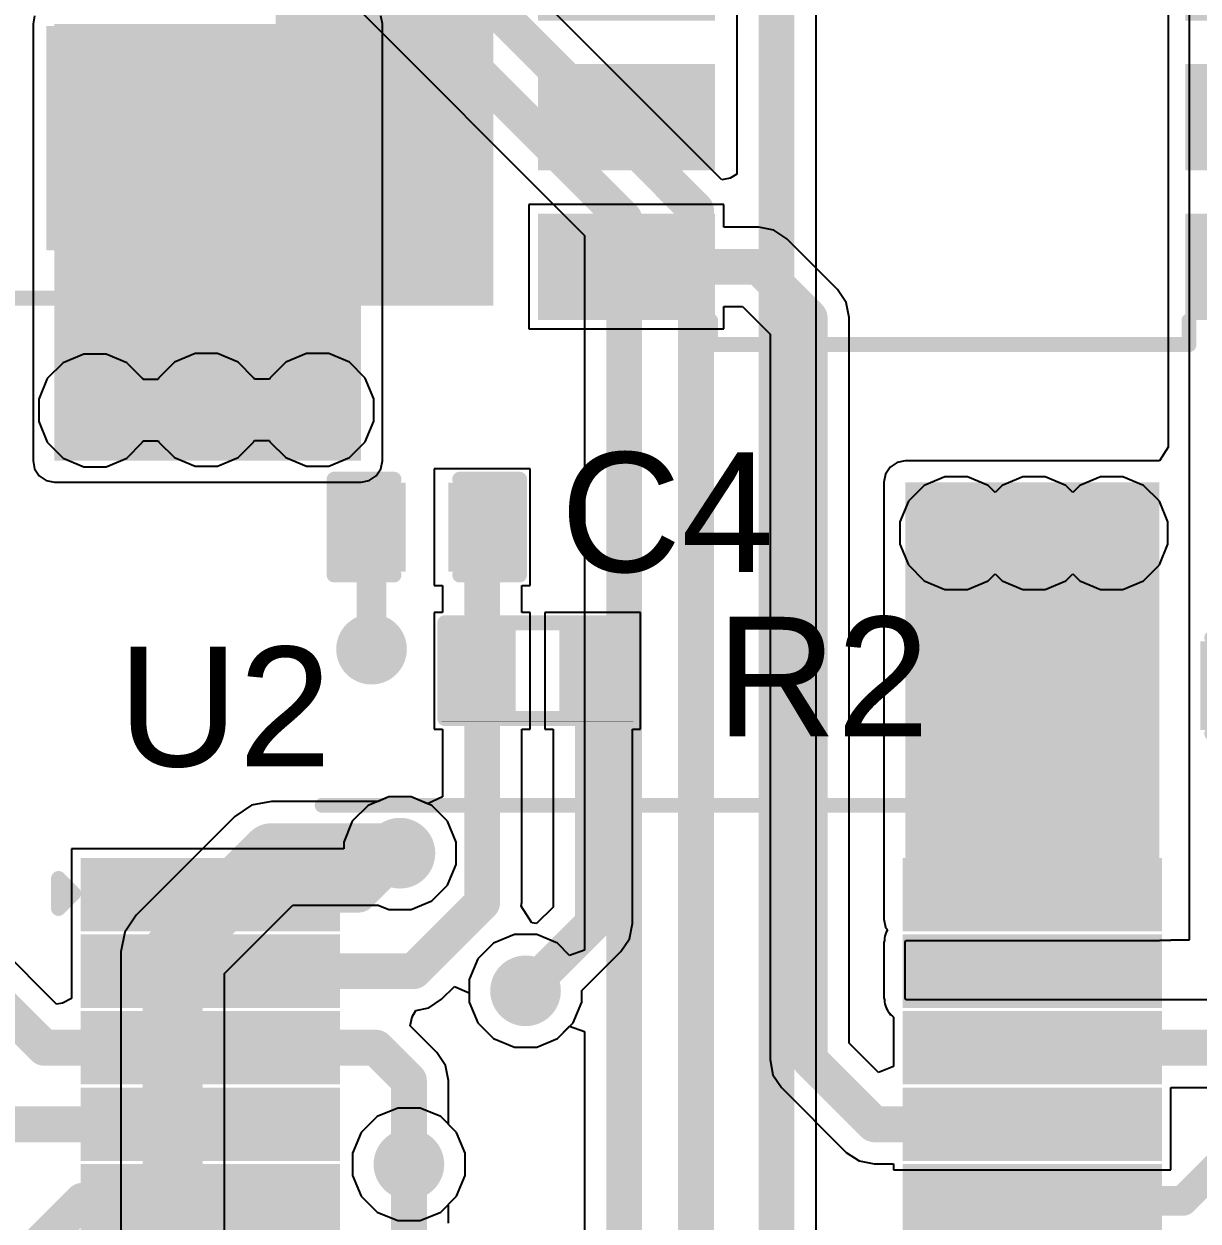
# Model space of a CAD drawing. Header units: millimetres. Extents: x 0 to 215, y 0 to 215.
# Drawn here: x 2.5103 to 2.9029, y 1.556 to 1.9562 of the extents above; entities that cross this region are included whole.
import ezdxf

# ---------------------------------------------------------------- set-up
doc = ezdxf.new("R2010")
doc.units = ezdxf.units.MM
doc.header["$MEASUREMENT"] = 0
for name, color, linetype in [('BottomLayer', 5, 'Continuous'), ('TopLayer', 1, 'Continuous'), ('TopOverlay', 2, 'Continuous'), ('TopPaste', 8, 'Continuous'), ('TopSolder', 216, 'Continuous'), ('ViaHoleLayer', 16, 'Continuous')]:
    doc.layers.add(name, color=color, linetype=linetype)
doc.styles.add('Arial', font='', dxfattribs={"height": 0.2})
doc.styles.get('Arial').set_extended_font_data('Arial')

# ---------------------------------------------------------------- blocks, each defined once
blk = doc.blocks.new('SOP_8_21')
at = {"layer": 'TopLayer'}
for points in [[(-0.13386, 0.08878), (-0.08268, 0.08878), (-0.08268, 0.06122), (-0.13386, 0.06122)], [(0.08268, 0.08878), (0.13386, 0.08878), (0.13386, 0.06122), (0.08268, 0.06122)], [(-0.13386, 0.03878), (-0.08268, 0.03878), (-0.08268, 0.01122), (-0.13386, 0.01122)], [(0.08268, 0.03878), (0.13386, 0.03878), (0.13386, 0.01122), (0.08268, 0.01122)], [(-0.13386, -0.01122), (-0.08268, -0.01122), (-0.08268, -0.03878), (-0.13386, -0.03878)], [(0.08268, -0.01122), (0.13386, -0.01122), (0.13386, -0.03878), (0.08268, -0.03878)], [(-0.13386, -0.06122), (-0.08268, -0.06122), (-0.08268, -0.08878), (-0.13386, -0.08878)], [(0.08268, -0.06122), (0.13386, -0.06122), (0.13386, -0.08878), (0.08268, -0.08878)]]:
    blk.add_hatch(color=1, dxfattribs=at).paths.add_polyline_path(points)
at = {"layer": 'TopOverlay'}
blk.add_hatch(color=2, dxfattribs=at).paths.add_polyline_path([(-0.078, 0.058), (-0.067, 0.058), (-0.067, 0.084), (-0.078, 0.084)])
at = {"layer": 'TopPaste'}
for points in [[(-0.13386, 0.08878), (-0.08268, 0.08878), (-0.08268, 0.06122), (-0.13386, 0.06122)], [(0.08268, 0.08878), (0.13386, 0.08878), (0.13386, 0.06122), (0.08268, 0.06122)], [(-0.13386, 0.03878), (-0.08268, 0.03878), (-0.08268, 0.01122), (-0.13386, 0.01122)], [(0.08268, 0.03878), (0.13386, 0.03878), (0.13386, 0.01122), (0.08268, 0.01122)], [(-0.13386, -0.01122), (-0.08268, -0.01122), (-0.08268, -0.03878), (-0.13386, -0.03878)], [(0.08268, -0.01122), (0.13386, -0.01122), (0.13386, -0.03878), (0.08268, -0.03878)], [(-0.13386, -0.06122), (-0.08268, -0.06122), (-0.08268, -0.08878), (-0.13386, -0.08878)], [(0.08268, -0.06122), (0.13386, -0.06122), (0.13386, -0.08878), (0.08268, -0.08878)]]:
    blk.add_hatch(color=8, dxfattribs=at).paths.add_polyline_path(points)
at = {"layer": 'TopSolder'}
for points in [[(-0.13786, 0.09278), (-0.07868, 0.09278), (-0.07868, 0.05722), (-0.13786, 0.05722)], [(0.07868, 0.09278), (0.13786, 0.09278), (0.13786, 0.05722), (0.07868, 0.05722)], [(-0.13786, 0.04278), (-0.07868, 0.04278), (-0.07868, 0.00722), (-0.13786, 0.00722)], [(0.07868, 0.04278), (0.13786, 0.04278), (0.13786, 0.00722), (0.07868, 0.00722)], [(-0.13786, -0.00722), (-0.07868, -0.00722), (-0.07868, -0.04278), (-0.13786, -0.04278)], [(0.07868, -0.00722), (0.13786, -0.00722), (0.13786, -0.04278), (0.07868, -0.04278)], [(-0.13786, -0.05722), (-0.07868, -0.05722), (-0.07868, -0.09278), (-0.13786, -0.09278)], [(0.07868, -0.05722), (0.13786, -0.05722), (0.13786, -0.09278), (0.07868, -0.09278)]]:
    blk.add_hatch(color=216, dxfattribs=at).paths.add_polyline_path(points)
at = {"layer": 'TopOverlay', "const_width": 0.005}
for points in [[(-0.08014, 0.101), (0.07986, 0.101)], [(-0.08014, 0.093), (-0.08014, 0.101)], [(0.07986, 0.093), (0.07986, 0.101)], [(-0.14514, 0.08), (-0.14014, 0.075)], [(-0.14514, 0.07), (-0.14514, 0.08)], [(-0.14514, 0.07), (-0.14014, 0.075)], [(-0.08014, -0.101), (-0.08014, -0.093)], [(0.07986, -0.101), (0.07986, -0.093)], [(-0.08014, -0.101), (0.07986, -0.101)]]:
    blk.add_lwpolyline(points, dxfattribs=at)
at = {"layer": 'TopOverlay', "const_width": 0.0025}
for points in [[(-0.08139, 0.101, 1), (-0.07889, 0.101, 1)], [(-0.08139, 0.101, 1), (-0.07889, 0.101, 1)], [(0.07861, 0.101, 1), (0.08111, 0.101, 1)], [(0.07861, 0.101, 1), (0.08111, 0.101, 1)], [(-0.08139, 0.093, 1), (-0.07889, 0.093, 1)], [(0.07861, 0.093, 1), (0.08111, 0.093, 1)], [(-0.14639, 0.08, 1), (-0.14389, 0.08, 1)], [(-0.14639, 0.08, 1), (-0.14389, 0.08, 1)], [(-0.14139, 0.075, 1), (-0.13889, 0.075, 1)], [(-0.14139, 0.075, 1), (-0.13889, 0.075, 1)], [(-0.14639, 0.07, 1), (-0.14389, 0.07, 1)], [(-0.14639, 0.07, 1), (-0.14389, 0.07, 1)], [(-0.08139, -0.093, 1), (-0.07889, -0.093, 1)], [(0.07861, -0.093, 1), (0.08111, -0.093, 1)], [(-0.08139, -0.101, 1), (-0.07889, -0.101, 1)], [(-0.08139, -0.101, 1), (-0.07889, -0.101, 1)], [(0.07861, -0.101, 1), (0.08111, -0.101, 1)], [(0.07861, -0.101, 1), (0.08111, -0.101, 1)]]:
    blk.add_lwpolyline(points, format="xyb", close=True, dxfattribs=at)
blk = doc.blocks.new('SSOP_20_208____24')
at = {"layer": 'TopLayer'}
for points in [[(-0.17681, 0.12343), (-0.09807, 0.12343), (-0.09807, 0.10689), (-0.17681, 0.10689)], [(0.09807, 0.12343), (0.17681, 0.12343), (0.17681, 0.10689), (0.09807, 0.10689)], [(-0.17681, 0.09783), (-0.09807, 0.09783), (-0.09807, 0.0813), (-0.17681, 0.0813)], [(0.09807, 0.09783), (0.17681, 0.09783), (0.17681, 0.0813), (0.09807, 0.0813)], [(-0.17681, 0.07224), (-0.09807, 0.07224), (-0.09807, 0.05571), (-0.17681, 0.05571)], [(0.09807, 0.07224), (0.17681, 0.07224), (0.17681, 0.05571), (0.09807, 0.05571)], [(-0.17681, 0.04665), (-0.09807, 0.04665), (-0.09807, 0.03012), (-0.17681, 0.03012)], [(0.09807, 0.04665), (0.17681, 0.04665), (0.17681, 0.03012), (0.09807, 0.03012)], [(-0.17681, 0.02106), (-0.09807, 0.02106), (-0.09807, 0.00453), (-0.17681, 0.00453)], [(0.09807, 0.02106), (0.17681, 0.02106), (0.17681, 0.00453), (0.09807, 0.00453)], [(-0.17681, -0.00453), (-0.09807, -0.00453), (-0.09807, -0.02106), (-0.17681, -0.02106)], [(0.09807, -0.00453), (0.17681, -0.00453), (0.17681, -0.02106), (0.09807, -0.02106)], [(-0.17681, -0.03012), (-0.09807, -0.03012), (-0.09807, -0.04665), (-0.17681, -0.04665)], [(0.09807, -0.03012), (0.17681, -0.03012), (0.17681, -0.04665), (0.09807, -0.04665)], [(-0.17681, -0.05571), (-0.09807, -0.05571), (-0.09807, -0.07224), (-0.17681, -0.07224)], [(0.09807, -0.05571), (0.17681, -0.05571), (0.17681, -0.07224), (0.09807, -0.07224)], [(-0.17681, -0.0813), (-0.09807, -0.0813), (-0.09807, -0.09783), (-0.17681, -0.09783)], [(0.09807, -0.0813), (0.17681, -0.0813), (0.17681, -0.09783), (0.09807, -0.09783)], [(-0.17681, -0.10689), (-0.09807, -0.10689), (-0.09807, -0.12343), (-0.17681, -0.12343)], [(0.09807, -0.10689), (0.17681, -0.10689), (0.17681, -0.12343), (0.09807, -0.12343)]]:
    blk.add_hatch(color=1, dxfattribs=at).paths.add_polyline_path(points)
at = {"layer": 'TopPaste'}
for points in [[(-0.17681, 0.12343), (-0.09807, 0.12343), (-0.09807, 0.10689), (-0.17681, 0.10689)], [(0.09807, 0.12343), (0.17681, 0.12343), (0.17681, 0.10689), (0.09807, 0.10689)], [(-0.17681, 0.09783), (-0.09807, 0.09783), (-0.09807, 0.0813), (-0.17681, 0.0813)], [(0.09807, 0.09783), (0.17681, 0.09783), (0.17681, 0.0813), (0.09807, 0.0813)], [(-0.17681, 0.07224), (-0.09807, 0.07224), (-0.09807, 0.05571), (-0.17681, 0.05571)], [(0.09807, 0.07224), (0.17681, 0.07224), (0.17681, 0.05571), (0.09807, 0.05571)], [(-0.17681, 0.04665), (-0.09807, 0.04665), (-0.09807, 0.03012), (-0.17681, 0.03012)], [(0.09807, 0.04665), (0.17681, 0.04665), (0.17681, 0.03012), (0.09807, 0.03012)], [(-0.17681, 0.02106), (-0.09807, 0.02106), (-0.09807, 0.00453), (-0.17681, 0.00453)], [(0.09807, 0.02106), (0.17681, 0.02106), (0.17681, 0.00453), (0.09807, 0.00453)], [(-0.17681, -0.00453), (-0.09807, -0.00453), (-0.09807, -0.02106), (-0.17681, -0.02106)], [(0.09807, -0.00453), (0.17681, -0.00453), (0.17681, -0.02106), (0.09807, -0.02106)], [(-0.17681, -0.03012), (-0.09807, -0.03012), (-0.09807, -0.04665), (-0.17681, -0.04665)], [(0.09807, -0.03012), (0.17681, -0.03012), (0.17681, -0.04665), (0.09807, -0.04665)], [(-0.17681, -0.05571), (-0.09807, -0.05571), (-0.09807, -0.07224), (-0.17681, -0.07224)], [(0.09807, -0.05571), (0.17681, -0.05571), (0.17681, -0.07224), (0.09807, -0.07224)], [(-0.17681, -0.0813), (-0.09807, -0.0813), (-0.09807, -0.09783), (-0.17681, -0.09783)], [(0.09807, -0.0813), (0.17681, -0.0813), (0.17681, -0.09783), (0.09807, -0.09783)], [(-0.17681, -0.10689), (-0.09807, -0.10689), (-0.09807, -0.12343), (-0.17681, -0.12343)], [(0.09807, -0.10689), (0.17681, -0.10689), (0.17681, -0.12343), (0.09807, -0.12343)]]:
    blk.add_hatch(color=8, dxfattribs=at).paths.add_polyline_path(points)
at = {"layer": 'TopSolder'}
for points in [[(-0.18081, 0.12743), (-0.09407, 0.12743), (-0.09407, 0.10289), (-0.18081, 0.10289)], [(0.09407, 0.12743), (0.18081, 0.12743), (0.18081, 0.10289), (0.09407, 0.10289)], [(-0.18081, 0.10183), (-0.09407, 0.10183), (-0.09407, 0.0773), (-0.18081, 0.0773)], [(0.09407, 0.10183), (0.18081, 0.10183), (0.18081, 0.0773), (0.09407, 0.0773)], [(-0.18081, 0.07624), (-0.09407, 0.07624), (-0.09407, 0.05171), (-0.18081, 0.05171)], [(0.09407, 0.07624), (0.18081, 0.07624), (0.18081, 0.05171), (0.09407, 0.05171)], [(-0.18081, 0.05065), (-0.09407, 0.05065), (-0.09407, 0.02612), (-0.18081, 0.02612)], [(0.09407, 0.05065), (0.18081, 0.05065), (0.18081, 0.02612), (0.09407, 0.02612)], [(-0.18081, 0.02506), (-0.09407, 0.02506), (-0.09407, 0.00053), (-0.18081, 0.00053)], [(0.09407, 0.02506), (0.18081, 0.02506), (0.18081, 0.00053), (0.09407, 0.00053)], [(-0.18081, -0.00053), (-0.09407, -0.00053), (-0.09407, -0.02506), (-0.18081, -0.02506)], [(0.09407, -0.00053), (0.18081, -0.00053), (0.18081, -0.02506), (0.09407, -0.02506)], [(-0.18081, -0.02612), (-0.09407, -0.02612), (-0.09407, -0.05065), (-0.18081, -0.05065)], [(0.09407, -0.02612), (0.18081, -0.02612), (0.18081, -0.05065), (0.09407, -0.05065)], [(-0.18081, -0.05171), (-0.09407, -0.05171), (-0.09407, -0.07624), (-0.18081, -0.07624)], [(0.09407, -0.05171), (0.18081, -0.05171), (0.18081, -0.07624), (0.09407, -0.07624)], [(-0.18081, -0.0773), (-0.09407, -0.0773), (-0.09407, -0.10183), (-0.18081, -0.10183)], [(0.09407, -0.0773), (0.18081, -0.0773), (0.18081, -0.10183), (0.09407, -0.10183)], [(-0.18081, -0.10289), (-0.09407, -0.10289), (-0.09407, -0.12743), (-0.18081, -0.12743)], [(0.09407, -0.10289), (0.18081, -0.10289), (0.18081, -0.12743), (0.09407, -0.12743)]]:
    blk.add_hatch(color=216, dxfattribs=at).paths.add_polyline_path(points)
at = {"layer": 'TopOverlay', "const_width": 0.005}
for points in [[(-0.1, 0.145), (0.101, 0.145)], [(-0.18817, 0.11054), (-0.18817, 0.12054)], [(-0.18817, 0.12054), (-0.18317, 0.11554)], [(-0.18817, 0.11054), (-0.18317, 0.11554)], [(-0.1, -0.145), (0.101, -0.145)]]:
    blk.add_lwpolyline(points, dxfattribs=at)
at = {"layer": 'TopOverlay', "const_width": 0.0025}
for points in [[(-0.10125, 0.145, 1), (-0.09875, 0.145, 1)], [(0.09975, 0.145, 1), (0.10225, 0.145, 1)], [(-0.18942, 0.12054, 1), (-0.18692, 0.12054, 1)], [(-0.18942, 0.12054, 1), (-0.18692, 0.12054, 1)], [(-0.18442, 0.11554, 1), (-0.18192, 0.11554, 1)], [(-0.18442, 0.11554, 1), (-0.18192, 0.11554, 1)], [(-0.18942, 0.11054, 1), (-0.18692, 0.11054, 1)], [(-0.18942, 0.11054, 1), (-0.18692, 0.11054, 1)], [(-0.10125, -0.145, 1), (-0.09875, -0.145, 1)], [(0.09975, -0.145, 1), (0.10225, -0.145, 1)]]:
    blk.add_lwpolyline(points, format="xyb", close=True, dxfattribs=at)
blk = doc.blocks.new('R___0402_76')
at = {"layer": 'TopLayer'}
for points in [[(-0.0275, -0.0125), (-0.0275, 0.0125), (-0.0095, 0.0125), (-0.0095, -0.0125)], [(0.0095, -0.0125), (0.0095, 0.0125), (0.0275, 0.0125), (0.0275, -0.0125)]]:
    blk.add_hatch(color=1, dxfattribs=at).paths.add_polyline_path(points)
at = {"layer": 'TopPaste'}
for points in [[(-0.0275, -0.0125), (-0.0275, 0.0125), (-0.0095, 0.0125), (-0.0095, -0.0125)], [(0.0095, -0.0125), (0.0095, 0.0125), (0.0275, 0.0125), (0.0275, -0.0125)]]:
    blk.add_hatch(color=8, dxfattribs=at).paths.add_polyline_path(points)
at = {"layer": 'TopSolder'}
for points in [[(-0.02967, -0.01467), (-0.02967, 0.01467), (-0.00733, 0.01467), (-0.00733, -0.01467)], [(0.00733, -0.01467), (0.00733, 0.01467), (0.02967, 0.01467), (0.02967, -0.01467)]]:
    blk.add_hatch(color=216, dxfattribs=at).paths.add_polyline_path(points)
at = {"layer": 'TopOverlay'}
for points, const_width in [([(-0.031, -0.016), (-0.031, 0.016)], 0.005), ([(-0.031, 0.016), (0.031, 0.016)], 0.005), ([(0.031, -0.016), (0.031, 0.016)], 0.005), ([(-0.031, -0.016), (0.031, -0.016)], 0.005), ([(-0.032, -0.017), (0.032, -0.017)], 0.000127)]:
    blk.add_lwpolyline(points, dxfattribs=dict(at, const_width=const_width))
for points, const_width in [([(-0.03225, 0.016, 1), (-0.02975, 0.016, 1)], 0.0025), ([(-0.03225, 0.016, 1), (-0.02975, 0.016, 1)], 0.0025), ([(0.02975, 0.016, 1), (0.03225, 0.016, 1)], 0.0025), ([(0.02975, 0.016, 1), (0.03225, 0.016, 1)], 0.0025), ([(-0.03225, -0.016, 1), (-0.02975, -0.016, 1)], 0.0025), ([(-0.03225, -0.016, 1), (-0.02975, -0.016, 1)], 0.0025), ([(0.02975, -0.016, 1), (0.03225, -0.016, 1)], 0.0025), ([(0.02975, -0.016, 1), (0.03225, -0.016, 1)], 0.0025), ([(-0.03203, -0.017, 1), (-0.03197, -0.017, 1)], 0.0000635), ([(0.03197, -0.017, 1), (0.03203, -0.017, 1)], 0.0000635)]:
    blk.add_lwpolyline(points, format="xyb", close=True, dxfattribs=dict(at, const_width=const_width))
blk = doc.blocks.new('SMA_156')
at = {"layer": 'TopLayer'}
for points in [[(-0.12795, 0.03346), (-0.02953, 0.03346), (-0.02953, -0.03346), (-0.12795, -0.03346)], [(0.02953, 0.03346), (0.12795, 0.03346), (0.12795, -0.03346), (0.02953, -0.03346)]]:
    blk.add_hatch(color=1, dxfattribs=at).paths.add_polyline_path(points)
at = {"layer": 'TopOverlay'}
for points in [[(-0.175, -0.05597), (-0.12906, -0.05597), (-0.12906, 0.05598), (-0.175, 0.05598)], [(-0.12992, 0.03638), (-0.1022, 0.03638), (-0.1022, 0.05598), (-0.12992, 0.05598)], [(-0.12992, -0.05598), (-0.1022, -0.05598), (-0.1022, -0.03638), (-0.12992, -0.03638)]]:
    blk.add_hatch(color=2, dxfattribs=at).paths.add_polyline_path(points)
at = {"layer": 'TopPaste'}
for points in [[(-0.12795, 0.03346), (-0.02953, 0.03346), (-0.02953, -0.03346), (-0.12795, -0.03346)], [(0.02953, 0.03346), (0.12795, 0.03346), (0.12795, -0.03346), (0.02953, -0.03346)]]:
    blk.add_hatch(color=8, dxfattribs=at).paths.add_polyline_path(points)
at = {"layer": 'TopSolder'}
for points in [[(-0.13195, 0.03746), (-0.02553, 0.03746), (-0.02553, -0.03746), (-0.13195, -0.03746)], [(0.02553, 0.03746), (0.13195, 0.03746), (0.13195, -0.03746), (0.02553, -0.03746)]]:
    blk.add_hatch(color=216, dxfattribs=at).paths.add_polyline_path(points)
at = {"layer": 'TopOverlay', "const_width": 0.005}
for points in [[(0.08115, 0.05345), (-0.10465, 0.05345)], [(0.08115, 0.05345), (0.08115, 0.03985)], [(0.08115, -0.03985), (0.08115, -0.05345)], [(0.08115, -0.05345), (-0.10465, -0.05345)]]:
    blk.add_lwpolyline(points, dxfattribs=at)
at = {"layer": 'TopOverlay', "const_width": 0.0025}
for points in [[(-0.1059, 0.05345, 1), (-0.1034, 0.05345, 1)], [(0.0799, 0.05345, 1), (0.0824, 0.05345, 1)], [(0.0799, 0.05345, 1), (0.0824, 0.05345, 1)], [(0.0799, 0.03985, 1), (0.0824, 0.03985, 1)], [(0.0799, -0.03985, 1), (0.0824, -0.03985, 1)], [(-0.1059, -0.05345, 1), (-0.1034, -0.05345, 1)], [(0.0799, -0.05345, 1), (0.0824, -0.05345, 1)], [(0.0799, -0.05345, 1), (0.0824, -0.05345, 1)]]:
    blk.add_lwpolyline(points, format="xyb", close=True, dxfattribs=at)
blk = doc.blocks.new('C___0402_196')
at = {"layer": 'TopLayer'}
for points in [[(-0.0275, -0.0125), (-0.0275, 0.0125), (-0.0095, 0.0125), (-0.0095, -0.0125)], [(0.0095, -0.0125), (0.0095, 0.0125), (0.0275, 0.0125), (0.0275, -0.0125)]]:
    blk.add_hatch(color=1, dxfattribs=at).paths.add_polyline_path(points)
at = {"layer": 'TopPaste'}
for points in [[(-0.0275, -0.0125), (-0.0275, 0.0125), (-0.0095, 0.0125), (-0.0095, -0.0125)], [(0.0095, -0.0125), (0.0095, 0.0125), (0.0275, 0.0125), (0.0275, -0.0125)]]:
    blk.add_hatch(color=8, dxfattribs=at).paths.add_polyline_path(points)
at = {"layer": 'TopSolder'}
for points in [[(-0.02986, -0.01486), (-0.02986, 0.01486), (-0.00714, 0.01486), (-0.00714, -0.01486)], [(0.00714, -0.01486), (0.00714, 0.01486), (0.02986, 0.01486), (0.02986, -0.01486)]]:
    blk.add_hatch(color=216, dxfattribs=at).paths.add_polyline_path(points)
at = {"layer": 'TopOverlay', "const_width": 0.005}
for points in [[(-0.031, -0.016), (-0.031, 0.016)], [(-0.031, 0.016), (-0.011, 0.016)], [(0.011, 0.016), (0.031, 0.016)], [(0.031, -0.016), (0.031, 0.016)], [(-0.031, -0.016), (-0.011, -0.016)], [(0.011, -0.016), (0.031, -0.016)]]:
    blk.add_lwpolyline(points, dxfattribs=at)
at = {"layer": 'TopOverlay', "const_width": 0.0025}
for points in [[(-0.03225, 0.016, 1), (-0.02975, 0.016, 1)], [(-0.03225, 0.016, 1), (-0.02975, 0.016, 1)], [(-0.01225, 0.016, 1), (-0.00975, 0.016, 1)], [(0.00975, 0.016, 1), (0.01225, 0.016, 1)], [(0.02975, 0.016, 1), (0.03225, 0.016, 1)], [(0.02975, 0.016, 1), (0.03225, 0.016, 1)], [(-0.03225, -0.016, 1), (-0.02975, -0.016, 1)], [(-0.03225, -0.016, 1), (-0.02975, -0.016, 1)], [(-0.01225, -0.016, 1), (-0.00975, -0.016, 1)], [(0.00975, -0.016, 1), (0.01225, -0.016, 1)], [(0.02975, -0.016, 1), (0.03225, -0.016, 1)], [(0.02975, -0.016, 1), (0.03225, -0.016, 1)]]:
    blk.add_lwpolyline(points, format="xyb", close=True, dxfattribs=at)
blk = doc.blocks.new('C___0402_202')
at = {"layer": 'TopLayer'}
for points in [[(-0.0275, -0.0125), (-0.0275, 0.0125), (-0.0095, 0.0125), (-0.0095, -0.0125)], [(0.0095, -0.0125), (0.0095, 0.0125), (0.0275, 0.0125), (0.0275, -0.0125)]]:
    blk.add_hatch(color=1, dxfattribs=at).paths.add_polyline_path(points)
at = {"layer": 'TopPaste'}
for points in [[(-0.0275, -0.0125), (-0.0275, 0.0125), (-0.0095, 0.0125), (-0.0095, -0.0125)], [(0.0095, -0.0125), (0.0095, 0.0125), (0.0275, 0.0125), (0.0275, -0.0125)]]:
    blk.add_hatch(color=8, dxfattribs=at).paths.add_polyline_path(points)
at = {"layer": 'TopSolder'}
for points in [[(-0.02986, -0.01486), (-0.02986, 0.01486), (-0.00714, 0.01486), (-0.00714, -0.01486)], [(0.00714, -0.01486), (0.00714, 0.01486), (0.02986, 0.01486), (0.02986, -0.01486)]]:
    blk.add_hatch(color=216, dxfattribs=at).paths.add_polyline_path(points)
at = {"layer": 'TopOverlay', "const_width": 0.005}
for points in [[(-0.011, 0.016), (-0.031, 0.016)], [(-0.031, 0.016), (-0.031, -0.016)], [(0.031, 0.016), (0.011, 0.016)], [(0.031, 0.016), (0.031, -0.016)], [(-0.011, -0.016), (-0.031, -0.016)], [(0.031, -0.016), (0.011, -0.016)]]:
    blk.add_lwpolyline(points, dxfattribs=at)
at = {"layer": 'TopOverlay', "const_width": 0.0025}
for points in [[(-0.03225, 0.016, 1), (-0.02975, 0.016, 1)], [(-0.03225, 0.016, 1), (-0.02975, 0.016, 1)], [(-0.01225, 0.016, 1), (-0.00975, 0.016, 1)], [(0.00975, 0.016, 1), (0.01225, 0.016, 1)], [(0.02975, 0.016, 1), (0.03225, 0.016, 1)], [(0.02975, 0.016, 1), (0.03225, 0.016, 1)], [(-0.03225, -0.016, 1), (-0.02975, -0.016, 1)], [(-0.03225, -0.016, 1), (-0.02975, -0.016, 1)], [(-0.01225, -0.016, 1), (-0.00975, -0.016, 1)], [(0.00975, -0.016, 1), (0.01225, -0.016, 1)], [(0.02975, -0.016, 1), (0.03225, -0.016, 1)], [(0.02975, -0.016, 1), (0.03225, -0.016, 1)]]:
    blk.add_lwpolyline(points, format="xyb", close=True, dxfattribs=at)

msp = doc.modelspace()

# ---------------------------------------------------------------- hatches: boundary and pattern name
at = {"layer": 'BottomLayer'}
h = msp.add_hatch(color=5, dxfattribs=at)
edge = h.paths.add_edge_path()
edge.add_arc((2.534, 1.827), 0.01181, 0, 360)
h = msp.add_hatch(color=5, dxfattribs=at)
edge = h.paths.add_edge_path()
edge.add_arc((2.57122, 1.82716), 0.01181, 0, 360)
h = msp.add_hatch(color=5, dxfattribs=at)
edge = h.paths.add_edge_path()
edge.add_arc((2.60844, 1.82716), 0.01181, 0, 360)
h = msp.add_hatch(color=5, dxfattribs=at)
edge = h.paths.add_edge_path()
edge.add_arc((2.822, 1.786), 0.01181, 0, 360)
h = msp.add_hatch(color=5, dxfattribs=at)
edge = h.paths.add_edge_path()
edge.add_arc((2.848, 1.786), 0.01181, 0, 360)
h = msp.add_hatch(color=5, dxfattribs=at)
edge = h.paths.add_edge_path()
edge.add_arc((2.874, 1.786), 0.01181, 0, 360)
h = msp.add_hatch(color=5, dxfattribs=at)
edge = h.paths.add_edge_path()
edge.add_arc((2.6265, 1.74719), 0.01181, 0, 360)
h = msp.add_hatch(color=5, dxfattribs=at)
edge = h.paths.add_edge_path()
edge.add_arc((2.636, 1.679), 0.01181, 0, 360)
h = msp.add_hatch(color=5, dxfattribs=at)
edge = h.paths.add_edge_path()
edge.add_arc((2.678, 1.633), 0.01181, 0, 360)
h = msp.add_hatch(color=5, dxfattribs=at)
edge = h.paths.add_edge_path()
edge.add_arc((2.639, 1.575), 0.01181, 0, 360)
at = {"layer": 'TopLayer'}
for points in [[(2.623, 1.95616), (2.52044, 1.95616), (2.52044, 1.81016), (2.623, 1.81016)], [(2.805, 1.657), (2.89, 1.657), (2.89, 1.803), (2.805, 1.803)]]:
    msp.add_hatch(color=1, dxfattribs=at).paths.add_polyline_path(points)
h = msp.add_hatch(color=1, dxfattribs=at)
edge = h.paths.add_edge_path()
edge.add_arc((2.534, 1.827), 0.01181, 0, 360)
h = msp.add_hatch(color=1, dxfattribs=at)
edge = h.paths.add_edge_path()
edge.add_arc((2.57122, 1.82716), 0.01181, 0, 360)
h = msp.add_hatch(color=1, dxfattribs=at)
edge = h.paths.add_edge_path()
edge.add_arc((2.60844, 1.82716), 0.01181, 0, 360)
h = msp.add_hatch(color=1, dxfattribs=at)
edge = h.paths.add_edge_path()
edge.add_arc((2.822, 1.786), 0.01181, 0, 360)
h = msp.add_hatch(color=1, dxfattribs=at)
edge = h.paths.add_edge_path()
edge.add_arc((2.848, 1.786), 0.01181, 0, 360)
h = msp.add_hatch(color=1, dxfattribs=at)
edge = h.paths.add_edge_path()
edge.add_arc((2.874, 1.786), 0.01181, 0, 360)
h = msp.add_hatch(color=1, dxfattribs=at)
edge = h.paths.add_edge_path()
edge.add_arc((2.6265, 1.74719), 0.01181, 0, 360)
h = msp.add_hatch(color=1, dxfattribs=at)
edge = h.paths.add_edge_path()
edge.add_arc((2.636, 1.679), 0.01181, 0, 360)
h = msp.add_hatch(color=1, dxfattribs=at)
edge = h.paths.add_edge_path()
edge.add_arc((2.678, 1.633), 0.01181, 0, 360)
h = msp.add_hatch(color=1, dxfattribs=at)
edge = h.paths.add_edge_path()
edge.add_arc((2.639, 1.575), 0.01181, 0, 360)
at = {"layer": 'ViaHoleLayer'}
h = msp.add_hatch(color=16, dxfattribs=at)
edge = h.paths.add_edge_path()
edge.add_arc((2.534, 1.827), 0.00591, 0, 360)
h = msp.add_hatch(color=16, dxfattribs=at)
edge = h.paths.add_edge_path()
edge.add_arc((2.57122, 1.82716), 0.00591, 0, 360)
h = msp.add_hatch(color=16, dxfattribs=at)
edge = h.paths.add_edge_path()
edge.add_arc((2.60844, 1.82716), 0.00591, 0, 360)
h = msp.add_hatch(color=16, dxfattribs=at)
edge = h.paths.add_edge_path()
edge.add_arc((2.822, 1.786), 0.00591, 0, 360)
h = msp.add_hatch(color=16, dxfattribs=at)
edge = h.paths.add_edge_path()
edge.add_arc((2.848, 1.786), 0.00591, 0, 360)
h = msp.add_hatch(color=16, dxfattribs=at)
edge = h.paths.add_edge_path()
edge.add_arc((2.874, 1.786), 0.00591, 0, 360)
h = msp.add_hatch(color=16, dxfattribs=at)
edge = h.paths.add_edge_path()
edge.add_arc((2.6265, 1.74719), 0.00591, 0, 360)
h = msp.add_hatch(color=16, dxfattribs=at)
edge = h.paths.add_edge_path()
edge.add_arc((2.636, 1.679), 0.00591, 0, 360)
h = msp.add_hatch(color=16, dxfattribs=at)
edge = h.paths.add_edge_path()
edge.add_arc((2.678, 1.633), 0.00591, 0, 360)
h = msp.add_hatch(color=16, dxfattribs=at)
edge = h.paths.add_edge_path()
edge.add_arc((2.639, 1.575), 0.00591, 0, 360)

# ---------------------------------------------------------------- linework, layer by layer
at = {"layer": 'BottomLayer'}
for p, q in [((2.74368, 1.90406), (2.49237, 2.15537)), ((2.77519, 1.54928), (2.77519, 2.09807)), ((2.74868, 2.09257), (2.74868, 1.90593)), ((2.60351, 1.97975), (2.69775, 1.88551)), ((2.74868, 1.90593), (2.74646, 1.90461)), ((2.74646, 1.90461), (2.74368, 1.90406)), ((2.69775, 1.88551), (2.69775, 1.64656)), ((2.53026, 1.84581), (2.52334, 1.84295)), ((2.53774, 1.84581), (2.53026, 1.84581)), ((2.54466, 1.84295), (2.53774, 1.84581)), ((2.56748, 1.84597), (2.56056, 1.8431)), ((2.57496, 1.84597), (2.56748, 1.84597)), ((2.58188, 1.8431), (2.57496, 1.84597)), ((2.6047, 1.84597), (2.59779, 1.8431)), ((2.61218, 1.84597), (2.6047, 1.84597)), ((2.6191, 1.8431), (2.61218, 1.84597)), ((2.52334, 1.84295), (2.51805, 1.83766)), ((2.54995, 1.83766), (2.54466, 1.84295)), ((2.56056, 1.8431), (2.55527, 1.83781)), ((2.58717, 1.83781), (2.58188, 1.8431)), ((2.59779, 1.8431), (2.59249, 1.83781)), ((2.62439, 1.83781), (2.6191, 1.8431)), ((2.51805, 1.83766), (2.51519, 1.83074)), ((2.55008, 1.83734), (2.54995, 1.83766)), ((2.55508, 1.83734), (2.55008, 1.83734)), ((2.55527, 1.83781), (2.55508, 1.83734)), ((2.58733, 1.83742), (2.58717, 1.83781)), ((2.59233, 1.83742), (2.58733, 1.83742)), ((2.59249, 1.83781), (2.59233, 1.83742)), ((2.62725, 1.8309), (2.62439, 1.83781)), ((2.51519, 1.83074), (2.51519, 1.82326)), ((2.62725, 1.82342), (2.62725, 1.8309)), ((2.51519, 1.82326), (2.51805, 1.81634)), ((2.62439, 1.8165), (2.62725, 1.82342)), ((2.54995, 1.81634), (2.55014, 1.81682)), ((2.55014, 1.81682), (2.55514, 1.81682)), ((2.55514, 1.81682), (2.55527, 1.8165)), ((2.58717, 1.8165), (2.58733, 1.8169)), ((2.58733, 1.8169), (2.59233, 1.8169)), ((2.59233, 1.8169), (2.59249, 1.8165)), ((2.51805, 1.81634), (2.52334, 1.81105)), ((2.54466, 1.81105), (2.54995, 1.81634)), ((2.55527, 1.8165), (2.56056, 1.81121)), ((2.58188, 1.81121), (2.58717, 1.8165)), ((2.59249, 1.8165), (2.59779, 1.81121)), ((2.6191, 1.81121), (2.62439, 1.8165)), ((2.52334, 1.81105), (2.53026, 1.80819)), ((2.53774, 1.80819), (2.54466, 1.81105)), ((2.56056, 1.81121), (2.56748, 1.80835)), ((2.57496, 1.80835), (2.58188, 1.81121)), ((2.59779, 1.81121), (2.6047, 1.80835)), ((2.61218, 1.80835), (2.6191, 1.81121)), ((2.53026, 1.80819), (2.53774, 1.80819)), ((2.56748, 1.80835), (2.57496, 1.80835)), ((2.6047, 1.80835), (2.61218, 1.80835)), ((2.81826, 1.80481), (2.81134, 1.80195)), ((2.82574, 1.80481), (2.81826, 1.80481)), ((2.83266, 1.80195), (2.82574, 1.80481)), ((2.84426, 1.80481), (2.83734, 1.80195)), ((2.85174, 1.80481), (2.84426, 1.80481)), ((2.85866, 1.80195), (2.85174, 1.80481)), ((2.87026, 1.80481), (2.86334, 1.80195)), ((2.87774, 1.80481), (2.87026, 1.80481)), ((2.88466, 1.80195), (2.87774, 1.80481)), ((2.81134, 1.80195), (2.80605, 1.79666)), ((2.835, 1.7996), (2.83266, 1.80195)), ((2.83734, 1.80195), (2.835, 1.7996)), ((2.861, 1.7996), (2.85866, 1.80195)), ((2.86334, 1.80195), (2.861, 1.7996)), ((2.88995, 1.79666), (2.88466, 1.80195)), ((2.80605, 1.79666), (2.80319, 1.78974)), ((2.89281, 1.78974), (2.88995, 1.79666)), ((2.80319, 1.78974), (2.80319, 1.78226)), ((2.89281, 1.78226), (2.89281, 1.78974)), ((2.80319, 1.78226), (2.80605, 1.77534)), ((2.88995, 1.77534), (2.89281, 1.78226)), ((2.80605, 1.77534), (2.81134, 1.77005)), ((2.88466, 1.77005), (2.88995, 1.77534)), ((2.81134, 1.77005), (2.81826, 1.76719)), ((2.82574, 1.76719), (2.83266, 1.77005)), ((2.83266, 1.77005), (2.835, 1.7724)), ((2.835, 1.7724), (2.83734, 1.77005)), ((2.83734, 1.77005), (2.84426, 1.76719)), ((2.85174, 1.76719), (2.85866, 1.77005)), ((2.85866, 1.77005), (2.861, 1.7724)), ((2.861, 1.7724), (2.86334, 1.77005)), ((2.86334, 1.77005), (2.87026, 1.76719)), ((2.87774, 1.76719), (2.88466, 1.77005)), ((2.81826, 1.76719), (2.82574, 1.76719)), ((2.84426, 1.76719), (2.85174, 1.76719)), ((2.87026, 1.76719), (2.87774, 1.76719)), ((2.63226, 1.69781), (2.62869, 1.69633)), ((2.63974, 1.69781), (2.63226, 1.69781)), ((2.64666, 1.69495), (2.63974, 1.69781)), ((2.58637, 1.69501), (2.58074, 1.69126)), ((2.593, 1.69633), (2.58637, 1.69501)), ((2.62869, 1.69633), (2.593, 1.69633)), ((2.65195, 1.68966), (2.64666, 1.69495)), ((2.58074, 1.69126), (2.54774, 1.65826)), ((2.58074, 1.69126), (2.58074, 1.69126)), ((2.65481, 1.68274), (2.65195, 1.68966)), ((2.65481, 1.67526), (2.65481, 1.68274)), ((2.65195, 1.66834), (2.65481, 1.67526)), ((2.64666, 1.66305), (2.65195, 1.66834)), ((2.57733, 1.63882), (2.60018, 1.66167)), ((2.60018, 1.66167), (2.62869, 1.66167)), ((2.62869, 1.66167), (2.63226, 1.66019)), ((2.63974, 1.66019), (2.64666, 1.66305)), ((2.54774, 1.65826), (2.54399, 1.65263)), ((2.63226, 1.66019), (2.63974, 1.66019)), ((2.54399, 1.65263), (2.54267, 1.646)), ((2.66734, 1.64895), (2.66205, 1.64366)), ((2.67426, 1.65181), (2.66734, 1.64895)), ((2.68174, 1.65181), (2.67426, 1.65181)), ((2.68866, 1.64895), (2.68174, 1.65181)), ((2.69275, 1.64486), (2.68866, 1.64895)), ((2.54267, 1.646), (2.54267, 1.481)), ((2.69775, 1.64656), (2.69275, 1.64486)), ((2.66205, 1.64366), (2.65919, 1.63674)), ((2.57733, 1.48818), (2.57733, 1.63882)), ((2.65919, 1.63674), (2.65919, 1.62926)), ((2.65919, 1.62926), (2.66205, 1.62234)), ((2.66205, 1.62234), (2.66734, 1.61705)), ((2.68866, 1.61705), (2.69275, 1.62114)), ((2.69275, 1.62114), (2.69775, 1.61944)), ((2.66734, 1.61705), (2.67426, 1.61419)), ((2.68174, 1.61419), (2.68866, 1.61705)), ((2.69775, 1.61944), (2.69775, 1.51835)), ((2.67426, 1.61419), (2.68174, 1.61419)), ((2.63526, 1.59381), (2.62834, 1.59095)), ((2.64274, 1.59381), (2.63526, 1.59381)), ((2.64966, 1.59095), (2.64274, 1.59381)), ((2.62834, 1.59095), (2.62305, 1.58566)), ((2.65495, 1.58566), (2.64966, 1.59095)), ((2.62305, 1.58566), (2.62019, 1.57874)), ((2.65781, 1.57874), (2.65495, 1.58566)), ((2.62019, 1.57874), (2.62019, 1.57126)), ((2.65781, 1.57126), (2.65781, 1.57874)), ((2.62019, 1.57126), (2.62305, 1.56434)), ((2.65495, 1.56434), (2.65781, 1.57126)), ((2.62305, 1.56434), (2.62834, 1.55905)), ((2.64966, 1.55905), (2.65495, 1.56434)), ((2.62834, 1.55905), (2.63526, 1.55619)), ((2.64274, 1.55619), (2.64966, 1.55905)), ((2.63526, 1.55619), (2.64274, 1.55619))]:
    msp.add_line(p, q, dxfattribs=at)
for points, const_width in [([(2.483, 2.146), (2.735, 1.894)], 0.012), ([(2.76193, 1.53594), (2.76193, 2.09807)], 0.012), ([(2.609, 1.993), (2.711, 1.891)], 0.012), ([(2.711, 1.505), (2.711, 1.891)], 0.012), ([(2.735, 1.517), (2.735, 1.894)], 0.012), ([(2.56, 1.646), (2.593, 1.679)], 0.02), ([(2.593, 1.679), (2.636, 1.679)], 0.02), ([(2.56, 1.481), (2.56, 1.646)], 0.02)]:
    msp.add_lwpolyline(points, dxfattribs=dict(at, const_width=const_width))
for points, const_width in [([(2.708, 1.891, 1), (2.714, 1.891, 1)], 0.006), ([(2.708, 1.891, 1), (2.714, 1.891, 1)], 0.006), ([(2.732, 1.894, 1), (2.738, 1.894, 1)], 0.006), ([(2.732, 1.894, 1), (2.738, 1.894, 1)], 0.006), ([(2.588, 1.679, 1), (2.598, 1.679, 1)], 0.01), ([(2.588, 1.679, 1), (2.598, 1.679, 1)], 0.01), ([(2.631, 1.679, 1), (2.641, 1.679, 1)], 0.01), ([(2.555, 1.646, 1), (2.565, 1.646, 1)], 0.01), ([(2.555, 1.646, 1), (2.565, 1.646, 1)], 0.01)]:
    msp.add_lwpolyline(points, format="xyb", close=True, dxfattribs=dict(at, const_width=const_width))
at = {"layer": 'TopLayer'}
for p, q in [((2.9, 1.65), (2.9, 2.09)), ((2.89286, 2.021), (2.89286, 1.81467)), ((2.51385, 1.95889), (2.5133, 1.95616)), ((2.63014, 1.95616), (2.62959, 1.95889)), ((2.5133, 1.95616), (2.5133, 1.81016)), ((2.63014, 1.81016), (2.63014, 1.95616)), ((2.74432, 1.89578), (2.67914, 1.89578)), ((2.67914, 1.89578), (2.67914, 1.85422)), ((2.74432, 1.88825), (2.74432, 1.89578)), ((2.756, 1.88825), (2.74432, 1.88825)), ((2.76107, 1.88725), (2.756, 1.88825)), ((2.76537, 1.88437), (2.76107, 1.88725)), ((2.78237, 1.86737), (2.76537, 1.88437)), ((2.78525, 1.86307), (2.78237, 1.86737)), ((2.74432, 1.85422), (2.74432, 1.86175)), ((2.74432, 1.86175), (2.75051, 1.86175)), ((2.75051, 1.86175), (2.75975, 1.85251)), ((2.78625, 1.858), (2.78525, 1.86307)), ((2.78625, 1.61549), (2.78625, 1.858)), ((2.67914, 1.85422), (2.74432, 1.85422)), ((2.75975, 1.85251), (2.75975, 1.61)), ((2.89286, 1.81467), (2.89, 1.81014)), ((2.5133, 1.81016), (2.51385, 1.80743)), ((2.62959, 1.80743), (2.63014, 1.81016)), ((2.80227, 1.80959), (2.79995, 1.80805)), ((2.805, 1.81014), (2.80227, 1.80959)), ((2.89, 1.81014), (2.805, 1.81014)), ((2.51385, 1.80743), (2.51539, 1.80511)), ((2.51539, 1.80511), (2.51771, 1.80356)), ((2.62573, 1.80356), (2.62805, 1.80511)), ((2.62805, 1.80511), (2.62959, 1.80743)), ((2.6795, 1.8075), (2.6475, 1.8075)), ((2.6475, 1.8075), (2.6475, 1.7685)), ((2.6795, 1.7685), (2.6795, 1.8075)), ((2.79841, 1.80573), (2.79786, 1.803)), ((2.79995, 1.80805), (2.79841, 1.80573)), ((2.51771, 1.80356), (2.52044, 1.80302)), ((2.52044, 1.80302), (2.623, 1.80302)), ((2.623, 1.80302), (2.62573, 1.80356)), ((2.79786, 1.803), (2.79786, 1.657)), ((2.6475, 1.7685), (2.65025, 1.7685)), ((2.65025, 1.7685), (2.65025, 1.7595)), ((2.67675, 1.7595), (2.67675, 1.7685)), ((2.67675, 1.7685), (2.6795, 1.7685)), ((2.65025, 1.7595), (2.6475, 1.7595)), ((2.6475, 1.7595), (2.6475, 1.7205)), ((2.6795, 1.7595), (2.67675, 1.7595)), ((2.6795, 1.7205), (2.6795, 1.7595)), ((2.7165, 1.7595), (2.6845, 1.7595)), ((2.6845, 1.7595), (2.6845, 1.7205)), ((2.7165, 1.7205), (2.7165, 1.7595)), ((2.6475, 1.7205), (2.65025, 1.7205)), ((2.65025, 1.7205), (2.65025, 1.69789)), ((2.67675, 1.6625), (2.67675, 1.7205)), ((2.67675, 1.7205), (2.6795, 1.7205)), ((2.6845, 1.7205), (2.68725, 1.7205)), ((2.68725, 1.7205), (2.68725, 1.66099)), ((2.71375, 1.6555), (2.71375, 1.7205)), ((2.71375, 1.7205), (2.7165, 1.7205)), ((2.63226, 1.69781), (2.62534, 1.69495)), ((2.63974, 1.69781), (2.63226, 1.69781)), ((2.64525, 1.69553), (2.63974, 1.69781)), ((2.65025, 1.69789), (2.64525, 1.69553)), ((2.62534, 1.69495), (2.62005, 1.68966)), ((2.62005, 1.68966), (2.61719, 1.68274)), ((2.61719, 1.68274), (2.61719, 1.68043)), ((2.61719, 1.68043), (2.52619, 1.68043)), ((2.52619, 1.68043), (2.52619, 1.63043)), ((2.67651, 1.66129), (2.67675, 1.6625)), ((2.68015, 1.6557), (2.67651, 1.66129)), ((2.68725, 1.66099), (2.68172, 1.65547)), ((2.79786, 1.657), (2.79841, 1.65427)), ((2.68172, 1.65547), (2.68015, 1.6557)), ((2.71275, 1.65043), (2.71375, 1.6555)), ((2.79841, 1.65427), (2.79901, 1.65336)), ((2.79855, 1.65259), (2.79841, 1.6519)), ((2.79894, 1.65318), (2.79855, 1.65259)), ((2.79901, 1.65336), (2.79894, 1.65318)), ((2.70987, 1.64613), (2.71275, 1.65043)), ((2.798, 1.64985), (2.79786, 1.64916)), ((2.79786, 1.64916), (2.79786, 1.6307)), ((2.79814, 1.65125), (2.798, 1.65055)), ((2.798, 1.65055), (2.798, 1.64985)), ((2.79841, 1.6519), (2.79814, 1.65125)), ((2.805, 1.64916), (2.80514, 1.64986)), ((2.805, 1.6307), (2.805, 1.64916)), ((2.80514, 1.64986), (2.89, 1.64986)), ((2.89, 1.64986), (2.89014, 1.64989)), ((2.89014, 1.64989), (2.89381, 1.64989)), ((2.89381, 1.64989), (2.89381, 1.65)), ((2.89381, 1.65), (2.9, 1.65)), ((2.52119, 1.62856), (2.50214, 1.64761)), ((2.69681, 1.63307), (2.70987, 1.64613)), ((2.64994, 1.63019), (2.65419, 1.63444)), ((2.65419, 1.63444), (2.65919, 1.63237)), ((2.69681, 1.62926), (2.69681, 1.63307)), ((2.52311, 1.62882), (2.52119, 1.62856)), ((2.52619, 1.63043), (2.52311, 1.62882)), ((2.64564, 1.62732), (2.64994, 1.63019)), ((2.65919, 1.63237), (2.65919, 1.62926)), ((2.65919, 1.62926), (2.66205, 1.62234)), ((2.69395, 1.62234), (2.69681, 1.62926)), ((2.79786, 1.6307), (2.798, 1.63001)), ((2.798, 1.63001), (2.798, 1.62931)), ((2.798, 1.62931), (2.79813, 1.62866)), ((2.79813, 1.62866), (2.79813, 1.62866)), ((2.79813, 1.62866), (2.79813, 1.62865)), ((2.79813, 1.62865), (2.7984, 1.62801)), ((2.80513, 1.63005), (2.805, 1.6307)), ((2.80514, 1.63004), (2.80513, 1.63005)), ((2.80518, 1.63), (2.80514, 1.63004)), ((3.07125, 1.63), (2.80518, 1.63)), ((2.64011, 1.62428), (2.64135, 1.62647)), ((2.64135, 1.62647), (2.64564, 1.62732)), ((2.7984, 1.62801), (2.79841, 1.62797)), ((2.79841, 1.62797), (2.79842, 1.62795)), ((2.79842, 1.62795), (2.79855, 1.6273)), ((2.79855, 1.6273), (2.79893, 1.62674)), ((2.79893, 1.62674), (2.79919, 1.62609)), ((2.79919, 1.62609), (2.7992, 1.62608)), ((2.7992, 1.62608), (2.7992, 1.62608)), ((2.7992, 1.62608), (2.79921, 1.62606)), ((2.79921, 1.62606), (2.79971, 1.62557)), ((2.79971, 1.62557), (2.80009, 1.62499)), ((2.80009, 1.62499), (2.80013, 1.62495)), ((2.80013, 1.62495), (2.80072, 1.62456)), ((2.80072, 1.62456), (2.80107, 1.62421)), ((2.63943, 1.62131), (2.64011, 1.62428)), ((2.64837, 1.61237), (2.63943, 1.62131)), ((2.66205, 1.62234), (2.66734, 1.61705)), ((2.68866, 1.61705), (2.69395, 1.62234)), ((2.80107, 1.62421), (2.80107, 1.60775)), ((2.66734, 1.61705), (2.67426, 1.61419)), ((2.68174, 1.61419), (2.68866, 1.61705)), ((2.67426, 1.61419), (2.68174, 1.61419)), ((2.79607, 1.60567), (2.78625, 1.61549)), ((2.65125, 1.60807), (2.64837, 1.61237)), ((2.75975, 1.61), (2.76075, 1.60493)), ((2.65225, 1.603), (2.65125, 1.60807)), ((2.76075, 1.60493), (2.76363, 1.60063)), ((2.80107, 1.60775), (2.79607, 1.60567)), ((2.65225, 1.58835), (2.65225, 1.603)), ((2.76363, 1.60063), (2.78524, 1.57901)), ((2.89381, 1.57312), (2.89381, 1.60072)), ((2.89381, 1.60072), (3.07398, 1.60072)), ((2.65495, 1.58566), (2.65225, 1.58835)), ((2.65781, 1.57874), (2.65495, 1.58566)), ((2.65781, 1.57126), (2.65781, 1.57874)), ((2.78524, 1.57901), (2.78954, 1.57614)), ((2.78954, 1.57614), (2.79461, 1.57513)), ((2.79461, 1.57513), (2.80107, 1.57513)), ((2.80107, 1.57513), (2.80107, 1.57312)), ((2.80107, 1.57312), (2.89381, 1.57312)), ((2.65495, 1.56434), (2.65781, 1.57126)), ((2.65225, 1.56165), (2.65495, 1.56434)), ((2.65225, 1.55539), (2.65225, 1.56165))]:
    msp.add_line(p, q, dxfattribs=at)
for points, const_width in [([(2.71173, 1.875), (2.756, 1.875)], 0.012), ([(2.756, 1.875), (2.773, 1.858)], 0.012), ([(2.773, 1.61), (2.773, 1.858)], 0.012), ([(2.6265, 1.74719), (2.6265, 1.788)], 0.01), ([(2.6635, 1.6625), (2.6635, 1.788)], 0.012), ([(2.7005, 1.6555), (2.7005, 1.74)], 0.012), ([(2.62216, 1.66516), (2.636, 1.679)], 0.012), ([(2.57256, 1.66516), (2.62216, 1.66516)], 0.012), ([(2.64057, 1.63957), (2.6635, 1.6625)], 0.012), ([(2.678, 1.633), (2.7005, 1.6555)], 0.012), ([(2.4875, 1.6435), (2.51702, 1.61398)], 0.012), ([(2.57256, 1.63957), (2.64057, 1.63957)], 0.012), ([(2.51702, 1.61398), (2.62802, 1.61398)], 0.012), ([(2.62802, 1.61398), (2.639, 1.603)], 0.012), ([(2.84744, 1.61398), (3.07398, 1.61398)], 0.012), ([(2.773, 1.61), (2.79461, 1.58839)], 0.012), ([(2.639, 1.575), (2.639, 1.603)], 0.012), ([(2.49239, 1.58839), (2.57256, 1.58839)], 0.012), ([(2.79461, 1.58839), (2.84744, 1.58839)], 0.012), ([(2.639, 1.547), (2.639, 1.575)], 0.012), ([(2.8978, 1.5628), (2.91, 1.575)], 0.01), ([(2.497, 1.53), (2.5298, 1.5628)], 0.012), ([(2.5298, 1.5628), (2.57256, 1.5628)], 0.012), ([(2.84744, 1.5628), (2.8978, 1.5628)], 0.01)]:
    msp.add_lwpolyline(points, dxfattribs=dict(at, const_width=const_width))
for points, const_width in [([(2.70873, 1.875, 1), (2.71473, 1.875, 1)], 0.006), ([(2.753, 1.875, 1), (2.759, 1.875, 1)], 0.006), ([(2.753, 1.875, 1), (2.759, 1.875, 1)], 0.006), ([(2.77, 1.858, 1), (2.776, 1.858, 1)], 0.006), ([(2.77, 1.858, 1), (2.776, 1.858, 1)], 0.006), ([(2.624, 1.788, 1), (2.629, 1.788, 1)], 0.005), ([(2.6605, 1.788, 1), (2.6665, 1.788, 1)], 0.006), ([(2.624, 1.74719, 1), (2.629, 1.74719, 1)], 0.005), ([(2.6975, 1.74, 1), (2.7035, 1.74, 1)], 0.006), ([(2.633, 1.679, 1), (2.639, 1.679, 1)], 0.006), ([(2.56956, 1.66516, 1), (2.57556, 1.66516, 1)], 0.006), ([(2.61916, 1.66516, 1), (2.62516, 1.66516, 1)], 0.006), ([(2.61916, 1.66516, 1), (2.62516, 1.66516, 1)], 0.006), ([(2.6605, 1.6625, 1), (2.6665, 1.6625, 1)], 0.006), ([(2.6605, 1.6625, 1), (2.6665, 1.6625, 1)], 0.006), ([(2.6975, 1.6555, 1), (2.7035, 1.6555, 1)], 0.006), ([(2.6975, 1.6555, 1), (2.7035, 1.6555, 1)], 0.006), ([(2.56956, 1.63957, 1), (2.57556, 1.63957, 1)], 0.006), ([(2.63757, 1.63957, 1), (2.64357, 1.63957, 1)], 0.006), ([(2.63757, 1.63957, 1), (2.64357, 1.63957, 1)], 0.006), ([(2.675, 1.633, 1), (2.681, 1.633, 1)], 0.006), ([(2.51402, 1.61398, 1), (2.52002, 1.61398, 1)], 0.006), ([(2.51402, 1.61398, 1), (2.52002, 1.61398, 1)], 0.006), ([(2.62502, 1.61398, 1), (2.63102, 1.61398, 1)], 0.006), ([(2.62502, 1.61398, 1), (2.63102, 1.61398, 1)], 0.006), ([(2.84444, 1.61398, 1), (2.85044, 1.61398, 1)], 0.006), ([(2.77, 1.61, 1), (2.776, 1.61, 1)], 0.006), ([(2.77, 1.61, 1), (2.776, 1.61, 1)], 0.006), ([(2.636, 1.603, 1), (2.642, 1.603, 1)], 0.006), ([(2.636, 1.603, 1), (2.642, 1.603, 1)], 0.006), ([(2.56956, 1.58839, 1), (2.57556, 1.58839, 1)], 0.006), ([(2.79161, 1.58839, 1), (2.79761, 1.58839, 1)], 0.006), ([(2.79161, 1.58839, 1), (2.79761, 1.58839, 1)], 0.006), ([(2.84444, 1.58839, 1), (2.85044, 1.58839, 1)], 0.006), ([(2.636, 1.575, 1), (2.642, 1.575, 1)], 0.006), ([(2.636, 1.575, 1), (2.642, 1.575, 1)], 0.006), ([(2.5268, 1.5628, 1), (2.5328, 1.5628, 1)], 0.006), ([(2.5268, 1.5628, 1), (2.5328, 1.5628, 1)], 0.006), ([(2.56956, 1.5628, 1), (2.57556, 1.5628, 1)], 0.006), ([(2.84494, 1.5628, 1), (2.84994, 1.5628, 1)], 0.005), ([(2.8953, 1.5628, 1), (2.9003, 1.5628, 1)], 0.005), ([(2.8953, 1.5628, 1), (2.9003, 1.5628, 1)], 0.005)]:
    msp.add_lwpolyline(points, format="xyb", close=True, dxfattribs=dict(at, const_width=const_width))

# ---------------------------------------------------------------- block references
for name, p in [('SOP_8_21', (2.82, 1.95)), ('R___0402_76', (2.682, 1.74)), ('C___0402_196', (2.8965, 1.735)), ('SSOP_20_208____24', (2.71, 1.55))]:
    msp.add_blockref(name, p)
at = {"rotation": 180}
for name, p in [('SMA_156', (2.49226, 1.918)), ('C___0402_202', (2.645, 1.788))]:
    msp.add_blockref(name, p, dxfattribs=at)

# ---------------------------------------------------------------- texts
at = {"layer": 'TopOverlay', "style": 'Arial'}
for s, p in [('C4', (2.68968, 1.77301)), ('R2', (2.74168, 1.71801)), ('U2', (2.54168, 1.70801))]:
    msp.add_text(s, height=0.04, dxfattribs=at).set_placement(p)

doc.saveas('drawing.dxf')
